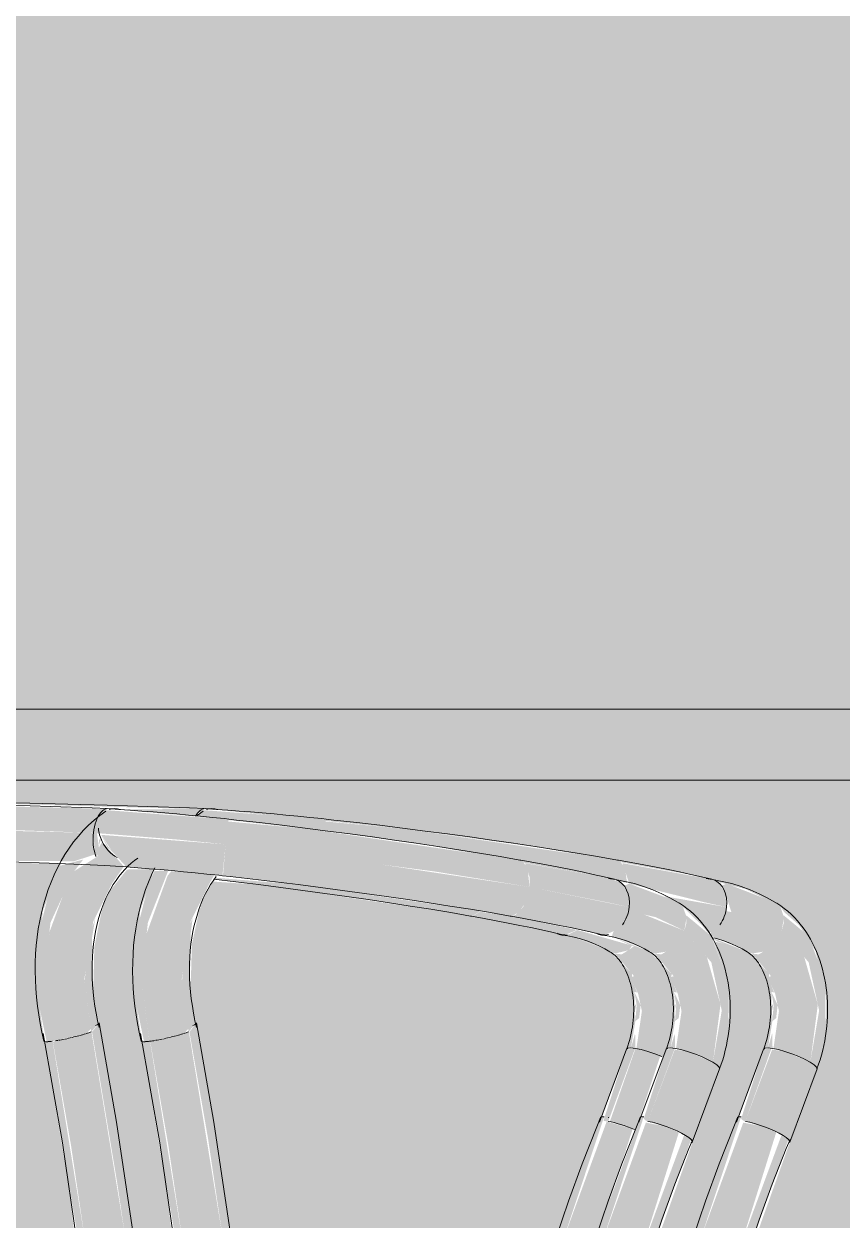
# Model space of a CAD drawing. Header units: inches. Extents: x 20478 to 36715, y -248 to 750.
# Drawn here: x 28117.66 to 28132.05, y 21.02 to 42.04 of the extents above; entities that cross this region are included whole.
import ezdxf

# ---------------------------------------------------------------- set-up
doc = ezdxf.new("R2010")
doc.units = ezdxf.units.IN
doc.header["$MEASUREMENT"] = 0
doc.layers.add('A-DOOR', color=31, linetype='Continuous', lineweight=13)
doc.layers.add('I-FURN', color=30, linetype='Continuous', lineweight=9)

# ---------------------------------------------------------------- blocks, each defined once
blk = doc.blocks.new('HermanMiller_Collection_Air-Chair_SideChair_Arms - Arms-457867-Elevation - South')
at = {"layer": 'I-FURN'}
for points in [[(26182.222, 26.362), (26182.367, 26.452), (26179.193, 26.912), (26177.723, 27.036), (26177.711, 27.006), (26180.873, 26.581), (26182.087, 26.384)], [(26183.851, 26.031), (26184.063, 26.119), (26182.919, 26.362), (26182.356, 26.438), (26182.227, 26.361), (26183.846, 26.032)], [(26184.644, 25.736), (26184.047, 25.976), (26184.275, 25.864), (26184.639, 25.737)], [(26184.612, 22.754), (26185.084, 24.038), (26184.931, 24.016), (26184.538, 22.799), (26184.532, 22.763)], [(26185.092, 22.601), (26185.526, 23.904), (26185.091, 24.038), (26184.639, 22.749), (26185.072, 22.61)], [(26183.691, 20.693), (26183.774, 20.734), (26183.857, 20.782), (26184.538, 22.835), (26184.467, 22.794), (26183.693, 20.699)], [(26184.381, 20.651), (26184.639, 21.374), (26185.04, 22.62), (26184.585, 22.754), (26183.843, 20.737), (26184.326, 20.679), (26184.375, 20.653)], [(26185.091, 22.597), (26185.072, 22.61), (26185.073, 22.605)]]:
    blk.add_hatch(color=256, dxfattribs=at).paths.add_polyline_path(points, flags=0)
h = blk.add_hatch(color=256, dxfattribs=at)
h.paths.add_polyline_path([(26184.729, 25.705), (26184.972, 25.764), (26185.028, 25.844), (26184.072, 26.117), (26183.888, 26.031), (26183.979, 26.005), (26184.531, 25.798), (26184.676, 25.73)], flags=0)
h.paths.add_polyline_path([(26185.092, 25.859), (26185.045, 25.884), (26185.042, 25.884)], flags=0)
h = blk.add_hatch(color=256, dxfattribs=at)
h.paths.add_polyline_path([(26185.807, 24.797), (26185.754, 24.809), (26185.802, 24.809)], flags=0)
h.paths.add_polyline_path([(26185.578, 23.882), (26185.662, 24.042), (26185.708, 24.046), (26185.785, 24.518), (26185.768, 25.03), (26185.818, 25.017), (26185.757, 25.163), (26185.714, 25.298), (26185.732, 25.346), (26185.297, 25.766), (26185.063, 25.832), (26184.922, 25.736), (26184.849, 25.69), (26184.729, 25.705), (26185.072, 25.298), (26185.203, 24.694), (26185.107, 24.036), (26185.552, 23.894)], flags=0)
h.paths.add_polyline_path([(26185.727, 25.55), (26185.654, 25.616), (26185.727, 25.55)], flags=0)
h = blk.add_hatch(color=256, dxfattribs=at)
h.paths.add_polyline_path([(26185.091, 24.038), (26185.084, 24.303), (26185.011, 24.046), (26185.084, 24.038)], flags=0)
h.paths.add_polyline_path([(26185.088, 24.518), (26185.155, 24.569), (26185.181, 24.797), (26185.071, 25.03), (26185.111, 24.797)], flags=0)
h.paths.add_polyline_path([(26185.066, 24.63), (26185.105, 24.809), (26185.057, 24.809), (26185.061, 24.728)], flags=0)
h.paths.add_polyline_path([(26185.137, 24.999), (26185.071, 25.304), (26184.998, 25.296), (26185.072, 25.138)], flags=0)
for p, q in [((26183.806, 26.027), (26183.902, 26.014)), ((26184.935, 24.025), (26184.455, 22.742)), ((26184.935, 24.025), (26184.934, 24.024)), ((26185.552, 23.894), (26185.431, 23.942))]:
    blk.add_line(p, q, dxfattribs=at)
at = {"layer": 'I-FURN', "flags": 128}
for points in [[(26182.19, 26.363), (26181.845, 26.423), (26181.492, 26.482), (26181.132, 26.54), (26180.765, 26.597), (26180.392, 26.653), (26180.014, 26.708), (26179.632, 26.762), (26179.245, 26.815), (26178.854, 26.867), (26178.461, 26.917), (26178.065, 26.965), (26177.671, 27.012)], [(26183.79, 26.039), (26183.618, 26.079), (26183.438, 26.119), (26183.25, 26.16), (26183.055, 26.2), (26182.852, 26.24), (26182.643, 26.281), (26182.428, 26.321), (26182.207, 26.36), (26182.19, 26.363)], [(26183.902, 26.014), (26184.014, 25.992), (26184.124, 25.964), (26184.234, 25.93), (26184.342, 25.889), (26184.448, 25.841), (26184.554, 25.788), (26184.642, 25.737)], [(26184.642, 25.737), (26184.664, 25.722), (26184.687, 25.706), (26184.709, 25.689), (26184.731, 25.669), (26184.754, 25.647), (26184.776, 25.623), (26184.798, 25.597), (26184.82, 25.569), (26184.842, 25.539), (26184.863, 25.507), (26184.883, 25.472), (26184.903, 25.436), (26184.922, 25.398), (26184.94, 25.358), (26184.957, 25.316), (26184.973, 25.272), (26184.988, 25.226), (26185.001, 25.179), (26185.014, 25.131), (26185.025, 25.081), (26185.034, 25.03), (26185.042, 24.977), (26185.049, 24.924), (26185.054, 24.87), (26185.057, 24.815), (26185.059, 24.759), (26185.059, 24.703), (26185.058, 24.646), (26185.055, 24.59), (26185.05, 24.532), (26185.044, 24.475), (26185.036, 24.418), (26185.027, 24.361), (26185.015, 24.305), (26185.003, 24.249), (26184.989, 24.194), (26184.973, 24.139), (26184.956, 24.085), (26184.937, 24.032), (26184.935, 24.025)], [(26185.091, 24.038), (26185.011, 24.046), (26184.957, 24.042), (26184.935, 24.025)], [(26185.431, 23.942), (26185.309, 23.984), (26185.193, 24.016), (26185.091, 24.038)], [(26183.692, 20.698), (26183.912, 21.355), (26184.151, 22.009), (26184.409, 22.66), (26184.478, 22.826)]]:
    blk.add_lwpolyline(points, dxfattribs=at)
at = {"layer": 'I-FURN'}
for centre, major_axis, ratio, start_param, end_param in [((26183.863, 26.524), (0.057, 0.497), 0.711436, 2.845098, 3.106897), ((26183.906, 26.525), (0.116, 0.486), 0.74611, 3.141593, 3.306746), ((26183.863, 26.524), (0.057, 0.497), 0.711436, 3.106897, 3.368696), ((26184.939, 22.632), (-0.461, 0.194), 0.144221, 5.822246, 6.345845), ((26184.939, 22.632), (-0.461, 0.194), 0.144221, 5.545901, 5.560447), ((26184.924, 22.567), (-0.468, 0.175), 0.191458, 4.462624, 5.509821)]:
    blk.add_ellipse(centre, major_axis=major_axis, ratio=ratio, start_param=start_param, end_param=end_param, dxfattribs=at)
blk = doc.blocks.new('HermanMiller_Collection_Air-Chair_SideChair_Arms - Arms-V23-Elevation - South')
at = {"layer": 'I-FURN'}
for points in [[(26177.356, 28.114), (26177.451, 28.228), (26177.503, 28.249), (26175.978, 28.234), (26177.281, 28.121)], [(26179.625, 27.861), (26179.649, 28.061), (26177.451, 28.228), (26177.402, 28.11), (26179.594, 27.865)], [(26184.943, 26.941), (26184.904, 27.219), (26184.804, 27.338), (26181.052, 27.895), (26179.644, 28.025), (26179.625, 27.861), (26181.545, 27.591), (26184.617, 27.031), (26184.94, 26.942)], [(26176.469, 24.155), (26176.546, 24.162), (26176.407, 25.242), (26176.518, 26.248), (26176.879, 27.169), (26176.635, 27.153), (26176.536, 26.943), (26176.278, 25.936), (26176.269, 25.026), (26176.451, 24.156)], [(26176.546, 24.162), (26177.154, 24.3), (26177.227, 24.38), (26177.114, 25.257), (26177.27, 26.268), (26177.603, 26.939), (26177.689, 27.089), (26176.935, 27.153), (26176.866, 27.076), (26176.497, 26.06), (26176.407, 25.242), (26176.545, 24.177)], [(26186.692, 26.52), (26186.669, 26.768), (26186.551, 26.95), (26186.465, 27.001), (26184.86, 27.293), (26184.94, 27.055), (26184.981, 26.933), (26186.344, 26.596), (26186.631, 26.533)], [(26187.661, 26.106), (26187.7, 26.344), (26187.635, 26.533), (26187.567, 26.593), (26186.693, 26.933), (26186.599, 26.895), (26186.669, 26.768), (26186.777, 26.431), (26187.157, 26.344)], [(26186.373, 26.061), (26186.543, 26.172), (26186.677, 26.448), (26186.692, 26.52), (26185.593, 26.713), (26185.93, 26.52), (26186.058, 26.392), (26186.254, 26.204), (26186.367, 26.066)], [(26177.234, 24.327), (26177.303, 24.41), (26177.349, 24.46), (26177.358, 24.515), (26177.259, 25.289), (26177.27, 26.048), (26177.306, 26.33), (26177.207, 26.097), (26177.118, 25.22), (26177.231, 24.351)], [(26187.138, 25.705), (26187.337, 25.737), (26187.528, 25.884), (26187.661, 26.106), (26187.157, 26.344), (26186.678, 26.454), (26186.571, 26.212), (26186.412, 26.086), (26186.408, 26.027), (26186.543, 25.96), (26186.94, 25.798), (26187.069, 25.737)], [(26188.273, 23.708), (26188.426, 24.236), (26188.43, 25.019), (26188.352, 25.428), (26188.134, 26.013), (26187.694, 26.377), (26187.694, 26.227), (26187.661, 26.106), (26188.135, 25.55), (26188.319, 24.704), (26188.164, 23.793), (26188.245, 23.735)], [(26188.164, 23.793), (26188.296, 24.809), (26188.058, 25.641), (26187.661, 26.106), (26187.528, 25.884), (26187.337, 25.737), (26187.258, 25.69), (26187.138, 25.705), (26187.481, 25.298), (26187.612, 24.694), (26187.516, 24.036), (26187.96, 23.894), (26188.071, 23.844)], [(26187.053, 25.736), (26186.437, 25.981), (26186.523, 25.919), (26187.048, 25.737)], [(26177.831, 20.731), (26177.973, 20.78), (26177.372, 24.485), (26177.249, 24.327), (26177.574, 22.465)], [(26177.13, 20.637), (26177.831, 20.731), (26177.239, 24.329), (26176.765, 24.2), (26176.561, 24.155), (26176.878, 22.333)], [(26177.051, 20.635), (26177.127, 20.656), (26176.556, 24.164), (26176.419, 24.162), (26177.013, 20.637), (26177.023, 20.637)], [(26187.021, 22.754), (26187.481, 24.04), (26187.34, 24.016), (26186.947, 22.799), (26187.001, 22.757)], [(26187.684, 22.509), (26188.164, 23.793), (26187.717, 23.984), (26187.492, 24.016), (26187.021, 22.754), (26187.481, 22.61), (26187.591, 22.559)], [(26187.801, 22.393), (26188.273, 23.708), (26188.164, 23.793), (26187.684, 22.509), (26187.793, 22.422)], [(26186.1, 20.693), (26186.183, 20.734), (26186.266, 20.782), (26186.947, 22.835), (26186.876, 22.794), (26186.102, 20.699)], [(26187.075, 20.456), (26187.778, 22.437), (26187.655, 22.507), (26186.95, 20.6), (26187.076, 20.458)], [(26187.733, 22.47), (26187.507, 22.597), (26187.729, 22.472)]]:
    blk.add_hatch(color=256, dxfattribs=at).paths.add_polyline_path(points, flags=0)
h = blk.add_hatch(color=256, dxfattribs=at)
h.paths.add_polyline_path([(26176.914, 18.001), (26177.482, 18.003), (26177.172, 18.974), (26177.148, 19.017), (26176.837, 21.642), (26176.397, 24.26), (26176.273, 25.121), (26176.383, 26.453), (26176.632, 27.19), (26176.152, 27.181), (26175.798, 26.739), (26175.697, 26.411), (26175.577, 25.819), (26175.56, 25.064), (26176.616, 18.591), (26176.813, 18.172), (26176.891, 18.039)], flags=0)
h.paths.add_polyline_path([(26175.58, 24.485), (26175.578, 24.512), (26175.58, 24.485)], flags=0)
h = blk.add_hatch(color=256, dxfattribs=at)
h.paths.add_polyline_path([(26187.5, 24.038), (26187.493, 24.303), (26187.42, 24.046), (26187.493, 24.038)], flags=0)
h.paths.add_polyline_path([(26187.497, 24.518), (26187.563, 24.569), (26187.59, 24.797), (26187.48, 25.03), (26187.519, 24.797)], flags=0)
h.paths.add_polyline_path([(26187.475, 24.63), (26187.514, 24.809), (26187.466, 24.809), (26187.47, 24.728)], flags=0)
h.paths.add_polyline_path([(26187.546, 24.999), (26187.48, 25.304), (26187.407, 25.296), (26187.481, 25.138)], flags=0)
h = blk.add_hatch(color=256, dxfattribs=at)
h.paths.add_polyline_path([(26186.946, 20.59), (26187.566, 22.566), (26187.327, 22.667), (26186.985, 22.733), (26186.252, 20.737), (26186.735, 20.679), (26186.784, 20.653), (26186.946, 20.602)], flags=0)
h.paths.add_polyline_path([(26187.66, 22.52), (26187.66, 22.521), (26187.591, 22.555)], flags=0)
for p, q in [((26177.489, 28.206), (26177.384, 28.13)), ((26186.474, 27), (26186.33, 27.021)), ((26187.343, 24.025), (26186.864, 22.742)), ((26187.344, 24.025), (26187.343, 24.024)), ((26187.801, 22.392), (26188.282, 23.678))]:
    blk.add_line(p, q, dxfattribs=at)
at = {"layer": 'I-FURN', "flags": 128}
for points in [[(26172.069, 28.342), (26172.566, 28.35), (26173.167, 28.353), (26173.793, 28.352), (26174.442, 28.345), (26175.113, 28.332), (26175.805, 28.314), (26176.518, 28.291), (26177.249, 28.263), (26177.525, 28.251)], [(26177.527, 28.251), (26177.722, 28.238), (26177.921, 28.224), (26178.121, 28.209), (26178.325, 28.193), (26178.53, 28.176), (26178.737, 28.158), (26178.945, 28.139), (26179.155, 28.118), (26179.365, 28.097), (26179.575, 28.075), (26179.651, 28.066)], [(26184.772, 27.348), (26184.421, 27.409), (26184.063, 27.468), (26183.697, 27.527), (26183.326, 27.585), (26182.948, 27.642), (26182.565, 27.698), (26182.178, 27.753), (26181.786, 27.806), (26181.391, 27.858), (26180.994, 27.909), (26180.594, 27.958), (26180.192, 28.005), (26179.79, 28.051), (26179.651, 28.066)], [(26186.431, 27.012), (26186.25, 27.054), (26186.061, 27.096), (26185.865, 27.138), (26185.663, 27.18), (26185.453, 27.222), (26185.238, 27.263), (26185.016, 27.304), (26184.789, 27.345), (26184.772, 27.348)], [(26176.641, 27.211), (26176.582, 27.088), (26176.528, 26.961), (26176.478, 26.83), (26176.434, 26.697), (26176.394, 26.561), (26176.359, 26.422), (26176.329, 26.281), (26176.304, 26.138), (26176.284, 25.993), (26176.268, 25.845), (26176.257, 25.697), (26176.251, 25.547), (26176.249, 25.395), (26176.253, 25.243), (26176.261, 25.09), (26176.273, 24.936), (26176.29, 24.782), (26176.312, 24.628), (26176.338, 24.474), (26176.368, 24.32), (26176.403, 24.167)], [(26177.719, 27.059), (26177.67, 26.991), (26177.622, 26.918), (26177.577, 26.842), (26177.534, 26.761), (26177.493, 26.676), (26177.455, 26.587), (26177.42, 26.495), (26177.388, 26.399), (26177.359, 26.299), (26177.333, 26.196), (26177.311, 26.091), (26177.292, 25.982), (26177.276, 25.87), (26177.264, 25.756), (26177.255, 25.64), (26177.251, 25.521), (26177.249, 25.401), (26177.252, 25.279), (26177.258, 25.156), (26177.268, 25.032), (26177.282, 24.907), (26177.3, 24.781), (26177.321, 24.655), (26177.346, 24.529), (26177.375, 24.402)], [(26187.569, 26.592), (26187.419, 26.678), (26187.264, 26.755), (26187.107, 26.823), (26186.946, 26.883), (26186.783, 26.933), (26186.617, 26.973), (26186.474, 27)], [(26188.281, 23.678), (26188.31, 23.758), (26188.336, 23.839), (26188.36, 23.921), (26188.381, 24.004), (26188.4, 24.087), (26188.417, 24.171), (26188.432, 24.256), (26188.444, 24.341), (26188.453, 24.426), (26188.461, 24.511), (26188.466, 24.596), (26188.468, 24.682), (26188.468, 24.767), (26188.466, 24.852), (26188.461, 24.936), (26188.453, 25.02), (26188.443, 25.104), (26188.431, 25.187), (26188.416, 25.269), (26188.398, 25.35), (26188.378, 25.431), (26188.356, 25.51), (26188.331, 25.588), (26188.303, 25.665), (26188.273, 25.741), (26188.24, 25.815), (26188.204, 25.887), (26188.166, 25.958), (26188.126, 26.027), (26188.083, 26.094), (26188.037, 26.159), (26187.988, 26.222), (26187.937, 26.282), (26187.884, 26.34), (26187.827, 26.395), (26187.769, 26.448), (26187.707, 26.497), (26187.644, 26.544), (26187.578, 26.587), (26187.569, 26.592)], [(26186.467, 25.981), (26186.533, 25.964), (26186.642, 25.93), (26186.75, 25.889), (26186.857, 25.841), (26186.963, 25.788), (26187.051, 25.737)], [(26187.051, 25.737), (26187.073, 25.722), (26187.095, 25.706), (26187.118, 25.689), (26187.14, 25.669), (26187.163, 25.647), (26187.185, 25.623), (26187.207, 25.597), (26187.229, 25.569), (26187.251, 25.539), (26187.272, 25.507), (26187.292, 25.472), (26187.312, 25.436), (26187.331, 25.398), (26187.349, 25.358), (26187.366, 25.316), (26187.382, 25.272), (26187.397, 25.226), (26187.41, 25.179), (26187.423, 25.131), (26187.434, 25.081), (26187.443, 25.03), (26187.451, 24.977), (26187.458, 24.924), (26187.463, 24.87), (26187.466, 24.815), (26187.468, 24.759), (26187.468, 24.703), (26187.467, 24.646), (26187.464, 24.59), (26187.459, 24.532), (26187.453, 24.475), (26187.445, 24.418), (26187.435, 24.361), (26187.424, 24.305), (26187.412, 24.249), (26187.397, 24.194), (26187.382, 24.139), (26187.365, 24.085), (26187.346, 24.032), (26187.344, 24.025)], [(26177.973, 20.78), (26177.68, 22.744), (26177.372, 24.486)], [(26176.39, 24.299), (26176.727, 22.377), (26176.982, 20.647)], [(26187.5, 24.038), (26187.42, 24.046), (26187.366, 24.042), (26187.344, 24.025)], [(26187.84, 23.942), (26187.717, 23.984), (26187.602, 24.016), (26187.5, 24.038)], [(26188.164, 23.793), (26188.071, 23.844), (26187.96, 23.894), (26187.84, 23.942)], [(26188.282, 23.679), (26188.273, 23.708), (26188.233, 23.747), (26188.164, 23.793)], [(26186.101, 20.698), (26186.32, 21.355), (26186.56, 22.009), (26186.818, 22.66), (26186.886, 22.826)], [(26187.053, 20.394), (26187.264, 21.025), (26187.494, 21.653), (26187.742, 22.279), (26187.808, 22.438)]]:
    blk.add_lwpolyline(points, dxfattribs=at)
at = {"layer": 'I-FURN'}
for centre, major_axis, ratio, start_param, end_param in [((26177.771, 27.793), (-0.282, 0.413), 0.716528, 5.57384, 6.097439), ((26186.315, 26.525), (0.116, 0.486), 0.74611, 4.877543, 6.18654), ((26186.315, 26.525), (0.116, 0.486), 0.74611, 4.195654, 4.877543), ((26176.881, 24.392), (0.491, 0.093), 0.137076, 5.750632, 6.274231), ((26176.881, 24.392), (0.491, 0.093), 0.137076, 3.132638, 3.141593), ((26176.889, 24.285), (0.486, 0.118), 0.11091, 3.927624, 4.164626), ((26176.889, 24.285), (0.486, 0.118), 0.11091, 4.19201, 4.426425), ((26176.889, 24.285), (0.486, 0.118), 0.11091, 4.449878, 4.688225), ((26176.889, 24.285), (0.486, 0.118), 0.11091, 4.712693, 4.950024), ((26176.889, 24.285), (0.486, 0.118), 0.11091, 4.976849, 5.211823), ((26176.889, 24.285), (0.486, 0.118), 0.11091, 5.243425, 5.473623), ((26176.889, 24.285), (0.486, 0.118), 0.11091, 3.117428, 3.641027), ((26176.889, 24.285), (0.486, 0.118), 0.11091, 3.675263, 3.902826), ((26187.347, 22.632), (-0.461, 0.194), 0.144221, 5.822246, 6.345845), ((26187.333, 22.567), (-0.468, 0.175), 0.191458, 3.939025, 5.509821), ((26187.333, 22.567), (-0.468, 0.175), 0.191458, 3.153627, 3.939025), ((26187.333, 22.567), (-0.468, 0.175), 0.191458, 2.891828, 3.141593)]:
    blk.add_ellipse(centre, major_axis=major_axis, ratio=ratio, start_param=start_param, end_param=end_param, dxfattribs=at)
blk.add_open_spline([(26177.503, 28.249), (26177.494, 28.248), (26177.459, 28.238), (26177.41, 28.197), (26177.369, 28.145), (26177.355, 28.12)], degree=3, knots=[-0.8571429, -0.8571429, -0.8571429, -0.8571429, -0.7857143, -0.5714286, -0.4285714, -0.4285714, -0.4285714, -0.4285714], dxfattribs=at)
blk = doc.blocks.new('opening - opening-1034286-Elevation - South')
at = {"layer": 'A-DOOR'}
h = blk.add_hatch(color=256, dxfattribs=at)
h.paths.add_polyline_path([(25985.89, 2), (26016.078, 2), (26016.078, 96), (25985.89, 96), (25985.89, 20.121)], flags=0)
h.paths.add_polyline_path([(26180.895, 2), (26184.717, 15.714), (26184.549, 15.718), (26184.031, 15.675), (26180.732, 3.841), (26180.772, 2), (26180.888, 2)], flags=0)
h.paths.add_polyline_path([(26091.239, 2), (26093.176, 2), (26093.176, 8.948), (26092.37, 6.058)], flags=0)
h.paths.add_polyline_path([(26181.931, 2), (26189.824, 2), (26189.061, 15.848), (26189.026, 15.928), (26185.77, 15.775), (26182.457, 3.888)], flags=0)
h.paths.add_polyline_path([(26177.334, 2), (26177.291, 15.636), (26177.345, 15.675), (26177.402, 15.701), (26177.332, 15.896), (26172.428, 15.615), (26167.96, 2), (26177.291, 2)], flags=0)
h.paths.add_polyline_path([(26100.744, 16.071), (26100.766, 16.127), (26100.74, 16.1)], flags=0)
h.paths.add_polyline_path([(26097.419, 2), (26101.541, 2), (26100.778, 15.848), (26100.667, 16.092), (26099.814, 15.997), (26097.419, 15.885), (26097.419, 6.058)], flags=0)
h.paths.add_polyline_path([(26232.634, 2), (26228.15, 15.663), (26227.814, 15.666), (26227.491, 15.658), (26231.972, 2), (26232.628, 2)], flags=0)
h.paths.add_polyline_path([(26104.153, 2), (26107.484, 2), (26107.484, 15.885), (26104.236, 16.092), (26104.172, 16.084), (26104.131, 15.978), (26104.129, 15.848), (26104.153, 15.619), (26103.362, 2), (26104.143, 2)], flags=0)
h.paths.add_polyline_path([(26225.655, 2), (26230.225, 2), (26225.676, 15.675), (26225.516, 15.658), (26223.495, 15.759), (26220.801, 15.848), (26220.845, 15.776), (26220.895, 15.636), (26220.919, 15.629), (26220.895, 2), (26220.919, 2)], flags=0)
h.paths.add_polyline_path([(26235.203, 2), (26261.39, 2), (26261.39, 96), (26235.203, 96), (26235.203, 10.745)], flags=0)
h.paths.add_polyline_path([(26191.435, 16.071), (26191.458, 16.126), (26191.432, 16.1)], flags=0)
h.paths.add_polyline_path([(26191.637, 2), (26192.233, 2), (26191.469, 15.848), (26191.358, 16.092), (26190.646, 15.969), (26190.74, 15.433), (26191.567, 2), (26191.612, 2)], flags=0)
h.paths.add_polyline_path([(26167.251, 26.785), (26167.199, 26.876), (26167.216, 26.821)], flags=0)
h.paths.add_polyline_path([(26195.767, 2), (26195.767, 28.5), (26190.681, 28.5), (26190.681, 28.75), (26172.432, 28.75), (26172.432, 30), (26197.015, 30), (26197.015, 96), (26162.828, 96), (26162.828, 2), (26164.502, 2), (26169.001, 15.836), (26168.825, 16.124), (26168.816, 16.512), (26169.11, 16.941), (26169.295, 17.162), (26169.352, 17.162), (26169.417, 17.318), (26169.414, 17.377), (26169.387, 17.52), (26169.456, 17.746), (26169.533, 18.263), (26169.548, 18.507), (26169.434, 20.672), (26169.022, 24.299), (26168.743, 25.344), (26168.472, 25.94), (26168.157, 26.418), (26168.044, 26.493), (26167.126, 26.863), (26166.942, 27.034), (26166.666, 27.37), (26166.629, 27.627), (26166.76, 27.741), (26166.698, 27.79), (26167.12, 28.121), (26167.607, 28.253), (26170.571, 28.342), (26173.817, 28.341), (26177.69, 28.234), (26181.052, 27.895), (26183.449, 27.56), (26186.073, 27.086), (26187.042, 26.833), (26187.635, 26.533), (26187.705, 26.432), (26187.966, 26.204), (26188.255, 25.749), (26188.439, 24.96), (26188.439, 24.589), (26188.362, 24.016), (26187.928, 22.733), (26186.946, 19.993), (26186.265, 17.551), (26190.846, 17.495), (26190.896, 17.489), (26191.576, 17.364), (26191.84, 17.062), (26191.911, 16.899), (26192.117, 16.615), (26192.355, 16.145), (26192.357, 15.974), (26192.452, 15.433), (26193.267, 2), (26193.348, 2)], flags=0)
h.paths.add_polyline_path([(26136.016, 2), (26141.943, 2), (26137.459, 15.663), (26137.099, 15.668), (26135.893, 15.723), (26130.304, 15.973), (26130.113, 15.867), (26130.153, 15.776), (26130.203, 15.636), (26130.228, 15.643), (26130.18, 6.058), (26130.203, 2), (26135.945, 2)], flags=0)
h.paths.add_polyline_path([(26202.419, 2), (26204.953, 2), (26205.772, 15.676), (26205.971, 16.429), (26206.282, 16.906), (26206.338, 17.034), (26206.433, 17.184), (26206.491, 17.236), (26206.734, 17.47), (26207.34, 17.496), (26207.371, 17.552), (26207.609, 17.552), (26211.92, 17.552), (26210.911, 20.996), (26209.759, 24.236), (26209.756, 25.019), (26209.834, 25.428), (26210.078, 26.039), (26210.738, 26.648), (26211.492, 26.933), (26215.049, 27.611), (26218.549, 28.062), (26221.525, 28.276), (26225.13, 28.343), (26230.76, 28.224), (26231.081, 28.117), (26231.301, 28.001), (26231.558, 27.56), (26231.52, 27.37), (26231.279, 27.076), (26230.986, 26.817), (26230.736, 26.708), (26229.975, 26.355), (26229.795, 26.09), (26229.426, 25.296), (26229.252, 24.712), (26229.095, 23.793), (26228.751, 20.672), (26228.672, 18.094), (26228.799, 17.52), (26228.799, 17.456), (26228.799, 17.287), (26228.842, 17.332), (26228.996, 16.992), (26229.185, 16.853), (26229.37, 16.512), (26229.327, 16.07), (26229.159, 15.793), (26233.203, 3.467), (26233.203, 96), (26199.015, 96), (26199.015, 30), (26225.753, 30), (26225.753, 28.75), (26207.505, 28.75), (26207.505, 28.5), (26202.419, 28.5), (26202.419, 6.058)], flags=0)
h.paths.add_polyline_path([(26207.246, 2), (26207.362, 2), (26208.222, 15.893), (26208.181, 15.974), (26207.412, 15.953), (26207.408, 15.775), (26207.441, 15.619), (26206.692, 2), (26207.217, 2)], flags=0)
h.paths.add_polyline_path([(26113.34, 2), (26113.664, 2), (26111.727, 8.948), (26111.727, 2)], flags=0)
h.paths.add_polyline_path([(26114.707, 2), (26114.853, 2), (26114.892, 15.675), (26114.436, 15.587), (26111.727, 15.655), (26111.727, 12.667), (26114.7, 2)], flags=0)
h.paths.add_polyline_path([(26117.67, 2), (26122.64, 2), (26122.64, 15.68), (26121.166, 15.745), (26118.402, 15.848), (26118.419, 15.7), (26118.461, 15.619), (26117.739, 3.184)], flags=0)
h.paths.add_polyline_path([(26116.67, 2), (26117.465, 15.938), (26116.002, 15.975), (26115.805, 15.867), (26115.845, 15.776), (26115.895, 15.636), (26115.919, 15.629), (26115.895, 2), (26116.635, 2)], flags=0)
h.paths.add_polyline_path([(26143.648, 2), (26160.828, 2), (26160.828, 96), (26127.14, 96), (26127.14, 30), (26135.061, 30), (26135.061, 28.75), (26127.14, 28.75), (26127.14, 27.663), (26130.619, 28.094), (26132.937, 28.266), (26136.64, 28.346), (26140.045, 28.236), (26140.39, 28.117), (26140.609, 28.001), (26140.866, 27.56), (26140.828, 27.37), (26140.587, 27.076), (26140.295, 26.817), (26140.045, 26.708), (26139.289, 26.362), (26139.104, 26.09), (26138.734, 25.296), (26138.56, 24.712), (26138.403, 23.793), (26138.06, 20.672), (26137.981, 18.094), (26138.107, 17.52), (26138.107, 17.456), (26138.107, 17.287), (26138.15, 17.332), (26138.304, 16.992), (26138.493, 16.853), (26138.678, 16.512), (26138.636, 16.07), (26138.467, 15.793), (26142.992, 2), (26143.626, 2)], flags=0)
h.paths.add_polyline_path([(26208.362, 2), (26216.255, 2), (26212.415, 15.775), (26209.107, 15.893), (26209.11, 15.7), (26209.153, 15.619), (26208.376, 2.243)], flags=0)
h.paths.add_polyline_path([(26166.91, 2), (26171.345, 15.688), (26170.716, 15.615), (26166.277, 2), (26166.82, 2)], flags=0)
h.paths.add_polyline_path([(26127.634, 2), (26127.14, 3.506), (26127.14, 2)], flags=0)
h.paths.add_polyline_path([(26219.844, 2), (26219.853, 2), (26219.891, 15.675), (26219.207, 15.585), (26219.183, 3.855), (26219.707, 2), (26219.823, 2)], flags=0)
h.paths.add_polyline_path([(26129.008, 2), (26129.162, 2), (26129.2, 15.675), (26128.744, 15.587), (26127.14, 15.624), (26127.14, 8.702), (26129.006, 2.007)], flags=0)
h.paths.add_polyline_path([(26090.453, 2.896), (26093.176, 12.667), (26093.176, 15.686), (26090.453, 15.585), (26090.453, 6.058)], flags=0)
h.paths.add_polyline_path([(26102.451, 3.546), (26103.181, 15.676), (26103.379, 16.429), (26103.691, 16.906), (26103.746, 17.034), (26103.842, 17.184), (26103.9, 17.236), (26104.143, 17.47), (26104.749, 17.496), (26104.78, 17.552), (26105.018, 17.552), (26107.484, 17.55), (26107.431, 23.363), (26107.185, 24.179), (26107.168, 24.236), (26107.164, 25.019), (26107.242, 25.428), (26107.484, 26.129), (26107.475, 28.5), (26104.78, 28.5), (26104.78, 28.75), (26104.688, 28.75), (26104.688, 28.5), (26100.215, 28.5), (26100.215, 28.75), (26100.123, 28.75), (26100.123, 28.5), (26097.419, 28.5), (26097.442, 26.013), (26097.66, 25.428), (26097.738, 25.019), (26097.747, 24.589), (26097.679, 24.043), (26097.419, 23.219), (26097.419, 17.55), (26100.156, 17.495), (26100.884, 17.364), (26101.148, 17.062), (26101.219, 16.899), (26101.425, 16.615), (26101.663, 16.145), (26101.665, 15.974), (26101.761, 15.433), (26102.412, 4.221)], flags=0)
h.paths.add_polyline_path([(26179.02, 3.915), (26179.721, 6.431), (26179.666, 15.596), (26178.962, 15.585), (26179.009, 6.058)], flags=0)
h.paths.add_polyline_path([(26217.454, 3.915), (26217.435, 6.409), (26214.85, 15.675), (26214.177, 15.675), (26217.444, 3.951)], flags=0)
h.paths.add_polyline_path([(26217.484, 9.951), (26217.479, 15.597), (26215.908, 15.606), (26217.444, 10.093)], flags=0)
h.paths.add_polyline_path([(26180.702, 9.951), (26182.272, 15.63), (26180.674, 15.597), (26180.698, 10.592)], flags=0)
h.paths.add_polyline_path([(26219.479, 15.597), (26219.469, 15.677), (26219.479, 15.597)], flags=0)
h.paths.add_polyline_path([(26128.788, 15.597), (26128.778, 15.677), (26128.787, 15.597)], flags=0)
h.paths.add_polyline_path([(26114.479, 15.597), (26114.469, 15.677), (26114.479, 15.597)], flags=0)
h.paths.add_polyline_path([(26104.041, 15.978), (26104.163, 16.104), (26104.101, 16.071), (26104.044, 15.982)], flags=0)
h.paths.add_polyline_path([(26192.125, 16.011), (26192.164, 16.029), (26192.119, 16.028)], flags=0)
h.paths.add_polyline_path([(26101.433, 16.011), (26101.472, 16.029), (26101.427, 16.028)], flags=0)
h.paths.add_polyline_path([(26130.483, 17.46), (26130.699, 17.495), (26130.757, 17.496), (26130.986, 17.647), (26131.145, 17.78), (26131.588, 18.633), (26131.774, 19.251), (26132.092, 21.858), (26132.619, 25.72), (26132.539, 26.257), (26132.546, 26.437), (26132.217, 27.027), (26131.998, 27.223), (26130.168, 27.052), (26127.14, 26.66), (26127.14, 17.551), (26130.163, 17.5), (26130.45, 17.464)], flags=0)
h.paths.add_polyline_path([(26116.175, 17.46), (26116.39, 17.495), (26116.448, 17.496), (26116.678, 17.647), (26116.837, 17.78), (26117.279, 18.633), (26117.465, 19.251), (26117.773, 21.787), (26118.311, 25.72), (26118.231, 26.257), (26118.238, 26.437), (26117.908, 27.027), (26117.66, 27.221), (26115.859, 27.052), (26112.16, 26.556), (26111.727, 26.438), (26111.727, 17.55), (26115.854, 17.5), (26116.142, 17.464)], flags=0)
h.paths.add_polyline_path([(26187.519, 24.797), (26187.466, 24.809), (26187.514, 24.809)], flags=0)
h.paths.add_polyline_path([(26184.724, 17.55), (26185.24, 17.59), (26186.366, 21.414), (26187.366, 24.042), (26187.42, 24.046), (26187.497, 24.518), (26187.48, 25.03), (26187.528, 25.02), (26187.469, 25.163), (26187.437, 25.299), (26187.437, 25.355), (26187.053, 25.745), (26186.64, 25.879), (26186.465, 25.919), (26186.64, 25.428), (26186.718, 25.019), (26186.727, 24.589), (26186.651, 24.016), (26186.248, 22.819), (26185.234, 19.993), (26184.611, 17.55), (26184.66, 17.55)], flags=0)
h.paths.add_polyline_path([(26211.745, 25.705), (26211.588, 25.665), (26211.714, 25.688)], flags=0)
h.paths.add_polyline_path([(26213.654, 17.55), (26214.318, 17.59), (26213.319, 20.996), (26212.168, 24.236), (26212.191, 25.098), (26212.242, 25.428), (26212.339, 25.912), (26211.695, 25.647), (26211.446, 25.299), (26211.475, 25.296), (26211.398, 24.999), (26211.382, 24.566), (26211.331, 24.539), (26211.319, 24.409), (26211.395, 24.283), (26211.521, 24.038), (26211.554, 23.984), (26212.937, 20.121), (26213.654, 17.55)], flags=0)
h.paths.add_polyline_path([(26093.176, 17.55), (26093.176, 26.486), (26090.453, 26.878), (26090.487, 17.566), (26090.806, 17.552), (26093.073, 17.55)], flags=0)
h.paths.add_polyline_path([(26185.111, 24.797), (26185.057, 24.809), (26185.105, 24.809)], flags=0)
h.paths.add_polyline_path([(26182.82, 17.551), (26183.957, 21.414), (26184.957, 24.042), (26185.013, 24.054), (26185.088, 24.518), (26185.071, 25.03), (26185.119, 25.02), (26185.057, 25.171), (26185.028, 25.299), (26185.028, 25.355), (26184.617, 25.758), (26183.951, 26.013), (26183.115, 26.193), (26181.756, 26.438), (26178.504, 26.911), (26177.658, 26.97), (26177.509, 26.739), (26177.42, 26.451), (26177.292, 25.867), (26177.27, 25.078), (26178.328, 18.591), (26178.504, 18.205), (26178.853, 17.681), (26179.154, 17.569), (26182.518, 17.551)], flags=0)
h.paths.add_polyline_path([(26213.456, 25.705), (26213.359, 25.705), (26213.422, 25.686)], flags=0)
h.paths.add_polyline_path([(26215.366, 17.551), (26219.191, 17.606), (26219.428, 17.78), (26219.871, 18.633), (26220.056, 19.251), (26220.374, 21.858), (26220.902, 25.72), (26220.822, 26.257), (26220.829, 26.437), (26220.527, 26.97), (26220.422, 27), (26217.015, 26.533), (26214.48, 26.061), (26213.841, 25.884), (26213.36, 25.592), (26213.158, 25.299), (26213.187, 25.296), (26213.109, 24.999), (26213.094, 24.566), (26213.043, 24.539), (26213.031, 24.409), (26213.114, 24.26), (26213.233, 24.038), (26213.266, 23.984), (26214.649, 20.121), (26215.365, 17.552)], flags=0)
h.paths.add_polyline_path([(26169.066, 24.313), (26169.068, 24.324), (26169.064, 24.324)], flags=0)
h.paths.add_polyline_path([(26177.292, 24.485), (26177.293, 24.485), (26177.292, 24.485)], flags=0)
h.paths.add_polyline_path([(26213.12, 24.63), (26213.088, 24.825), (26213.128, 24.808), (26213.125, 24.732)], flags=0)
h.paths.add_polyline_path([(26211.408, 24.63), (26211.376, 24.825), (26211.417, 24.809), (26211.413, 24.732)], flags=0)
h.paths.add_polyline_path([(26167.199, 27.078), (26167.385, 27.181), (26167.319, 27.211), (26167.306, 27.153), (26167.213, 27.088)], flags=0)
h.paths.add_polyline_path([(26167.069, 27.076), (26167.196, 27.107), (26167.156, 27.153), (26167.072, 27.078)], flags=0)
h.paths.add_polyline_path([(26140.425, 27.076), (26140.301, 27.139), (26140.306, 27.078), (26140.397, 27.076)], flags=0)
h.paths.add_polyline_path([(26231.117, 27.076), (26230.993, 27.139), (26230.998, 27.078), (26231.089, 27.076)], flags=0)
h.paths.add_polyline_path([(26111.727, 27.491), (26114.542, 27.895), (26117.96, 28.249), (26118.127, 28.25), (26122.64, 28.347), (26122.64, 28.75), (26116.813, 28.75), (26116.813, 28.5), (26114.523, 28.5), (26114.523, 28.75), (26114.432, 28.75), (26114.432, 28.5), (26111.727, 28.5), (26111.727, 27.592)], flags=0)
h.paths.add_polyline_path([(26093.176, 27.491), (26093.176, 28.5), (26090.471, 28.5), (26090.453, 27.884), (26092.445, 27.611), (26092.959, 27.527)], flags=0)
h.paths.add_polyline_path([(26104.701, 30), (26122.64, 30), (26122.64, 96), (26090.453, 96), (26090.453, 30), (26095.297, 30)], flags=0)
h.paths.add_polyline_path([(26242.934, 99.164), (26261.39, 99.164), (26261.39, 134), (26235.203, 134), (26235.203, 119.043), (26235.436, 119.043), (26237.577, 118.566), (26239.472, 117.699), (26241.323, 116.282), (26241.624, 115.971), (26242.728, 114.61), (26243.629, 112.925), (26244.198, 111.049), (26244.39, 109.098), (26244.171, 107.017), (26243.419, 104.846), (26242.37, 103.097), (26240.921, 101.55), (26239.304, 100.399), (26237.48, 99.587), (26235.489, 99.164), (26242.48, 99.164)], flags=0)
h.paths.add_polyline_path([(26197.015, 119.098), (26197.015, 134), (26162.828, 134), (26162.828, 119.098), (26191.096, 119.098)], flags=0)
h.paths.add_polyline_path([(26211.294, 119.098), (26233.203, 119.098), (26233.203, 134), (26199.015, 134), (26199.015, 119.098), (26209.974, 119.098)], flags=0)
h.paths.add_polyline_path([(26128.015, 119.098), (26160.828, 119.098), (26160.828, 134), (26128.015, 134), (26128.015, 132.629)], flags=0)
blk = doc.blocks.new('Falcon 7700 Series Pedestal Base - 36_ Square Top x 30_ - Wheelchair Height-V29-Elevation - South')
at = {"layer": 'I-FURN'}
blk.add_hatch(color=256, dxfattribs=at).paths.add_polyline_path([(26182.457, 28.75), (26197.015, 28.75), (26197.015, 30), (26173.129, 30), (26173.129, 28.75), (26178.137, 28.75)], flags=0)
for p, q in [((26173.129, 30), (26197.015, 30)), ((26197.015, 28.75), (26173.129, 28.75))]:
    blk.add_line(p, q, dxfattribs=at)
blk = doc.blocks.new('HermanMiller_Collection_Air-Chair_SideChair_Arms - Arms-V31-Elevation - South')
at = {"layer": 'I-FURN'}
for points in [[(26167.835, 27.825), (26170.578, 27.921), (26173.288, 27.904), (26175.562, 27.825), (26175.645, 28.117), (26175.791, 28.249), (26171.626, 28.347), (26168.231, 28.249), (26168.044, 28.184), (26167.903, 28.032), (26167.859, 27.933)], [(26177.886, 27.624), (26177.938, 28.061), (26175.739, 28.228), (26175.608, 28.032), (26175.562, 27.825), (26175.646, 27.819), (26175.686, 27.816), (26177.057, 27.706)], [(26183.228, 26.875), (26183.192, 27.219), (26183.092, 27.338), (26179.34, 27.895), (26177.933, 28.025), (26177.886, 27.624), (26181.545, 27.149), (26182.457, 27.001)], [(26168.694, 27.281), (26170.578, 27.346), (26173.524, 27.334), (26175.223, 27.327), (26175.593, 27.448), (26175.557, 27.739), (26175.555, 27.825), (26171.222, 27.931), (26167.835, 27.825), (26167.855, 27.603), (26167.967, 27.405), (26168.656, 27.287)], [(26176.01, 27.383), (26175.822, 27.579), (26175.686, 27.816), (26175.802, 27.579), (26176.005, 27.385)], [(26174.835, 24.162), (26175.442, 24.3), (26175.515, 24.38), (26175.402, 25.257), (26175.558, 26.268), (26175.891, 26.939), (26176.096, 27.235), (26175.716, 27.671), (26175.663, 27.579), (26175.63, 27.41), (26175.224, 27.153), (26175.158, 27.084), (26174.788, 26.082), (26174.695, 25.242), (26174.833, 24.177)], [(26182.919, 26.362), (26183.053, 26.438), (26183.167, 26.625), (26183.228, 26.875), (26179.746, 27.401), (26177.886, 27.624), (26177.838, 27.075), (26181.316, 26.623), (26182.457, 26.437)], [(26173.481, 17.999), (26175.77, 18.003), (26175.46, 18.974), (26175.436, 19.017), (26175.125, 21.642), (26174.685, 24.26), (26174.562, 25.121), (26174.671, 26.453), (26174.99, 27.283), (26171.222, 27.355), (26169.268, 27.286), (26169.761, 26.652), (26170.296, 25.691), (26170.498, 25.103), (26170.729, 23.861), (26171.009, 21.293), (26171.155, 19.044), (26171.148, 19.002), (26171.134, 18.004), (26172.092, 18)], [(26184.98, 26.52), (26184.957, 26.768), (26184.839, 26.95), (26184.617, 27.031), (26183.148, 27.293), (26183.228, 27.055), (26183.228, 26.875), (26184.617, 26.6)], [(26185.949, 26.106), (26185.988, 26.344), (26185.923, 26.533), (26185.735, 26.648), (26184.981, 26.933), (26184.887, 26.895), (26184.957, 26.768), (26184.981, 26.45), (26185.445, 26.344)], [(26184.548, 26.031), (26184.759, 26.119), (26184.795, 26.14), (26184.902, 26.274), (26184.98, 26.52), (26183.228, 26.875), (26183.115, 26.52), (26182.986, 26.384), (26182.919, 26.362), (26184.543, 26.032)], [(26175.522, 24.327), (26175.591, 24.41), (26175.637, 24.46), (26175.646, 24.515), (26175.547, 25.289), (26175.537, 25.981), (26175.594, 26.33), (26175.482, 25.981), (26175.407, 25.22), (26175.519, 24.351)], [(26185.426, 25.705), (26185.625, 25.737), (26185.816, 25.884), (26185.949, 26.106), (26185.234, 26.392), (26184.966, 26.454), (26184.859, 26.212), (26184.7, 26.086), (26184.676, 26.005), (26185.228, 25.798), (26185.357, 25.737)], [(26186.561, 23.708), (26186.714, 24.236), (26186.718, 25.019), (26186.64, 25.428), (26186.422, 26.013), (26185.982, 26.377), (26185.982, 26.227), (26185.949, 26.106), (26186.424, 25.55), (26186.607, 24.704), (26186.452, 23.793), (26186.533, 23.735)], [(26186.452, 23.793), (26186.585, 24.809), (26186.346, 25.641), (26185.949, 26.106), (26185.816, 25.884), (26185.625, 25.737), (26185.546, 25.69), (26185.426, 25.705), (26185.769, 25.298), (26185.9, 24.694), (26185.804, 24.036), (26186.248, 23.894), (26186.359, 23.844)], [(26185.341, 25.736), (26184.724, 25.981), (26184.972, 25.864), (26185.336, 25.737)], [(26176.119, 20.731), (26176.261, 20.78), (26175.66, 24.485), (26175.537, 24.327), (26175.977, 21.689)], [(26175.418, 20.637), (26176.119, 20.731), (26175.527, 24.329), (26175.053, 24.2), (26174.849, 24.155), (26175.167, 22.333)], [(26175.339, 20.635), (26175.415, 20.656), (26174.844, 24.164), (26174.707, 24.162), (26175.301, 20.637), (26175.311, 20.637)], [(26185.309, 22.754), (26185.781, 24.038), (26185.628, 24.016), (26185.235, 22.799), (26185.289, 22.757)], [(26185.972, 22.509), (26186.452, 23.793), (26186.006, 23.984), (26185.78, 24.016), (26185.309, 22.754), (26185.769, 22.61), (26185.879, 22.559)], [(26186.089, 22.393), (26186.561, 23.708), (26186.452, 23.793), (26185.972, 22.509), (26186.081, 22.422)], [(26184.388, 20.693), (26184.471, 20.734), (26184.554, 20.782), (26185.235, 22.835), (26185.164, 22.794), (26184.39, 20.699)], [(26185.364, 20.456), (26186.066, 22.437), (26185.943, 22.507), (26185.238, 20.6), (26185.364, 20.458)], [(26186.021, 22.47), (26185.795, 22.597), (26186.017, 22.472)]]:
    blk.add_hatch(color=256, dxfattribs=at).paths.add_polyline_path(points, flags=0)
h = blk.add_hatch(color=256, dxfattribs=at)
h.paths.add_polyline_path([(26177.829, 27.076), (26177.886, 27.624), (26175.698, 27.79), (26175.89, 27.501), (26176.141, 27.227), (26177.044, 27.153)], flags=0)
h.paths.add_polyline_path([(26175.609, 27.402), (26175.667, 27.495), (26175.623, 27.821), (26175.562, 27.825), (26175.588, 27.466), (26175.607, 27.405)], flags=0)
h = blk.add_hatch(color=256, dxfattribs=at)
h.paths.add_polyline_path([(26174.757, 24.155), (26174.835, 24.162), (26174.695, 25.242), (26174.806, 26.248), (26175.224, 27.153), (26175.381, 27.356), (26174.978, 27.25), (26174.824, 26.943), (26174.566, 25.936), (26174.557, 25.026), (26174.739, 24.156)], flags=0)
h.paths.add_polyline_path([(26175.658, 27.609), (26175.696, 27.722), (26175.657, 27.701), (26175.656, 27.63)], flags=0)
h = blk.add_hatch(color=256, dxfattribs=at)
h.paths.add_polyline_path([(26185.788, 24.038), (26185.781, 24.303), (26185.708, 24.046), (26185.781, 24.038)], flags=0)
h.paths.add_polyline_path([(26185.785, 24.518), (26185.851, 24.569), (26185.878, 24.797), (26185.768, 25.03), (26185.807, 24.797)], flags=0)
h.paths.add_polyline_path([(26185.763, 24.63), (26185.802, 24.809), (26185.754, 24.809), (26185.758, 24.728)], flags=0)
h.paths.add_polyline_path([(26185.834, 24.999), (26185.768, 25.304), (26185.695, 25.296), (26185.769, 25.138)], flags=0)
h = blk.add_hatch(color=256, dxfattribs=at)
h.paths.add_polyline_path([(26185.234, 20.59), (26185.854, 22.566), (26185.616, 22.667), (26185.273, 22.733), (26184.54, 20.737), (26185.023, 20.679), (26185.072, 20.653), (26185.234, 20.602)], flags=0)
h.paths.add_polyline_path([(26185.948, 22.52), (26185.949, 22.521), (26185.879, 22.555)], flags=0)
for p, q in [((26184.762, 27), (26184.618, 27.021)), ((26184.503, 26.027), (26184.599, 26.014)), ((26185.631, 24.025), (26185.152, 22.742)), ((26185.632, 24.025), (26185.631, 24.024)), ((26186.089, 22.392), (26186.57, 23.678))]:
    blk.add_line(p, q, dxfattribs=at)
at = {"layer": 'I-FURN', "flags": 128}
for points in [[(26168.236, 28.25), (26168.705, 28.28), (26169.202, 28.306), (26169.726, 28.326), (26170.277, 28.34), (26170.854, 28.35), (26171.455, 28.353), (26172.081, 28.352), (26172.73, 28.345), (26173.401, 28.332), (26174.093, 28.314), (26174.806, 28.291), (26175.537, 28.263), (26175.813, 28.251)], [(26175.777, 28.206), (26175.672, 28.13), (26175.572, 28.048), (26175.475, 27.961), (26175.383, 27.868), (26175.296, 27.77), (26175.213, 27.667), (26175.135, 27.559), (26175.061, 27.447), (26174.993, 27.331), (26174.929, 27.211), (26174.87, 27.088), (26174.816, 26.961), (26174.766, 26.83), (26174.722, 26.697), (26174.682, 26.561), (26174.647, 26.422), (26174.617, 26.281), (26174.592, 26.138), (26174.572, 25.993), (26174.556, 25.845), (26174.545, 25.697), (26174.539, 25.547), (26174.537, 25.395), (26174.541, 25.243), (26174.549, 25.09), (26174.561, 24.936), (26174.578, 24.782), (26174.6, 24.628), (26174.626, 24.474), (26174.656, 24.32), (26174.691, 24.167)], [(26175.815, 28.251), (26176.01, 28.238), (26176.209, 28.224), (26176.41, 28.209), (26176.613, 28.193), (26176.818, 28.176), (26177.025, 28.158), (26177.233, 28.139), (26177.443, 28.118), (26177.653, 28.097), (26177.863, 28.075), (26177.939, 28.066)], [(26183.06, 27.348), (26182.709, 27.409), (26182.351, 27.468), (26181.985, 27.527), (26181.614, 27.585), (26181.236, 27.642), (26180.853, 27.698), (26180.466, 27.753), (26180.074, 27.806), (26179.679, 27.858), (26179.282, 27.909), (26178.882, 27.958), (26178.48, 28.005), (26178.078, 28.051), (26177.939, 28.066)], [(26168.316, 27.253), (26168.77, 27.283), (26169.254, 27.307), (26169.766, 27.327), (26170.306, 27.341), (26170.873, 27.35), (26171.466, 27.353), (26172.084, 27.352), (26172.725, 27.344), (26173.389, 27.332), (26174.075, 27.314), (26174.781, 27.291), (26175.506, 27.263), (26175.762, 27.252)], [(26176.341, 27.38), (26176.282, 27.337), (26176.224, 27.29), (26176.167, 27.239), (26176.112, 27.183), (26176.059, 27.123), (26176.007, 27.059), (26175.958, 26.991), (26175.91, 26.918), (26175.865, 26.842), (26175.822, 26.761), (26175.781, 26.676), (26175.743, 26.587), (26175.708, 26.495), (26175.676, 26.399), (26175.647, 26.299), (26175.622, 26.196), (26175.599, 26.091), (26175.58, 25.982), (26175.564, 25.87), (26175.552, 25.756), (26175.543, 25.64), (26175.539, 25.521), (26175.537, 25.401), (26175.54, 25.279), (26175.546, 25.156), (26175.556, 25.032), (26175.57, 24.907), (26175.588, 24.781), (26175.609, 24.655), (26175.634, 24.529), (26175.663, 24.402)], [(26184.719, 27.012), (26184.538, 27.054), (26184.349, 27.096), (26184.153, 27.138), (26183.951, 27.18), (26183.741, 27.222), (26183.526, 27.263), (26183.304, 27.304), (26183.077, 27.345), (26183.06, 27.348)], [(26175.761, 27.252), (26175.951, 27.24), (26176.144, 27.226), (26176.34, 27.212), (26176.539, 27.196), (26176.74, 27.179), (26176.942, 27.162), (26177.146, 27.143), (26177.351, 27.123), (26177.557, 27.102), (26177.763, 27.08), (26177.829, 27.072)], [(26182.887, 26.363), (26182.542, 26.423), (26182.189, 26.482), (26181.829, 26.54), (26181.462, 26.597), (26181.089, 26.653), (26180.711, 26.708), (26180.328, 26.762), (26179.942, 26.815), (26179.551, 26.867), (26179.158, 26.917), (26178.762, 26.965), (26178.365, 27.012), (26177.967, 27.057), (26177.829, 27.072)], [(26185.857, 26.592), (26185.707, 26.678), (26185.552, 26.755), (26185.395, 26.823), (26185.234, 26.883), (26185.071, 26.933), (26184.905, 26.973), (26184.762, 27)], [(26186.569, 23.678), (26186.598, 23.758), (26186.624, 23.839), (26186.648, 23.921), (26186.669, 24.004), (26186.688, 24.087), (26186.705, 24.171), (26186.72, 24.256), (26186.732, 24.341), (26186.742, 24.426), (26186.749, 24.511), (26186.754, 24.596), (26186.756, 24.682), (26186.756, 24.767), (26186.754, 24.852), (26186.749, 24.936), (26186.741, 25.02), (26186.731, 25.104), (26186.719, 25.187), (26186.704, 25.269), (26186.686, 25.35), (26186.666, 25.431), (26186.644, 25.51), (26186.619, 25.588), (26186.591, 25.665), (26186.561, 25.741), (26186.528, 25.815), (26186.493, 25.887), (26186.455, 25.958), (26186.414, 26.027), (26186.371, 26.094), (26186.325, 26.159), (26186.276, 26.222), (26186.225, 26.282), (26186.172, 26.34), (26186.115, 26.395), (26186.057, 26.448), (26185.995, 26.497), (26185.932, 26.544), (26185.866, 26.587), (26185.857, 26.592)], [(26184.487, 26.039), (26184.315, 26.079), (26184.135, 26.119), (26183.947, 26.16), (26183.752, 26.2), (26183.549, 26.24), (26183.34, 26.281), (26183.125, 26.321), (26182.903, 26.36), (26182.887, 26.363)], [(26184.599, 26.014), (26184.711, 25.992), (26184.821, 25.964), (26184.931, 25.93), (26185.039, 25.889), (26185.145, 25.841), (26185.251, 25.788), (26185.339, 25.737)], [(26185.339, 25.737), (26185.361, 25.722), (26185.384, 25.706), (26185.406, 25.689), (26185.428, 25.669), (26185.451, 25.647), (26185.473, 25.623), (26185.495, 25.597), (26185.517, 25.569), (26185.539, 25.539), (26185.56, 25.507), (26185.58, 25.472), (26185.6, 25.436), (26185.619, 25.398), (26185.637, 25.358), (26185.654, 25.316), (26185.67, 25.272), (26185.685, 25.226), (26185.698, 25.179), (26185.711, 25.131), (26185.722, 25.081), (26185.731, 25.03), (26185.739, 24.977), (26185.746, 24.924), (26185.751, 24.87), (26185.754, 24.815), (26185.756, 24.759), (26185.756, 24.703), (26185.755, 24.646), (26185.752, 24.59), (26185.747, 24.532), (26185.741, 24.475), (26185.733, 24.418), (26185.723, 24.361), (26185.712, 24.305), (26185.7, 24.249), (26185.686, 24.194), (26185.67, 24.139), (26185.653, 24.085), (26185.634, 24.032), (26185.632, 24.025)], [(26176.261, 20.78), (26175.968, 22.744), (26175.66, 24.486)], [(26174.678, 24.299), (26175.015, 22.377), (26175.27, 20.647)], [(26185.788, 24.038), (26185.708, 24.046), (26185.654, 24.042), (26185.632, 24.025)], [(26186.128, 23.942), (26186.006, 23.984), (26185.89, 24.016), (26185.788, 24.038)], [(26186.452, 23.793), (26186.359, 23.844), (26186.248, 23.894), (26186.128, 23.942)], [(26186.57, 23.679), (26186.561, 23.708), (26186.521, 23.747), (26186.452, 23.793)], [(26184.389, 20.698), (26184.609, 21.355), (26184.848, 22.009), (26185.106, 22.66), (26185.174, 22.826)], [(26185.341, 20.394), (26185.552, 21.025), (26185.782, 21.653), (26186.03, 22.279), (26186.096, 22.438)]]:
    blk.add_lwpolyline(points, dxfattribs=at)
at = {"layer": 'I-FURN'}
for centre, major_axis, ratio, start_param, end_param in [((26176.059, 27.793), (-0.282, 0.413), 0.716528, 5.57384, 6.097439), ((26176.059, 27.793), (-0.282, 0.413), 0.716528, 0.861451, 1.38505), ((26176.059, 27.793), (-0.282, 0.413), 0.716528, 1.38505, 2.17764), ((26184.603, 26.525), (0.116, 0.486), 0.74611, 4.877543, 6.18654), ((26184.603, 26.525), (0.116, 0.486), 0.74611, 4.195654, 4.877543), ((26184.56, 26.524), (0.057, 0.497), 0.711436, 2.845098, 3.106897), ((26184.603, 26.525), (0.116, 0.486), 0.74611, 3.141593, 3.306746), ((26184.56, 26.524), (0.057, 0.497), 0.711436, 3.106897, 3.461543), ((26175.169, 24.392), (0.491, 0.093), 0.137076, 5.750632, 6.274231), ((26175.169, 24.392), (0.491, 0.093), 0.137076, 3.132638, 3.141593), ((26175.177, 24.285), (0.486, 0.118), 0.11091, 4.06526, 4.164626), ((26175.177, 24.285), (0.486, 0.118), 0.11091, 4.19201, 4.426425), ((26175.177, 24.285), (0.486, 0.118), 0.11091, 4.449878, 4.688225), ((26175.177, 24.285), (0.486, 0.118), 0.11091, 4.712693, 4.950024), ((26175.177, 24.285), (0.486, 0.118), 0.11091, 4.976849, 5.211823), ((26175.177, 24.285), (0.486, 0.118), 0.11091, 5.243425, 5.473623), ((26175.177, 24.285), (0.486, 0.118), 0.11091, 3.117428, 3.641027), ((26175.177, 24.285), (0.486, 0.118), 0.11091, 3.675263, 3.902826), ((26185.635, 22.632), (-0.461, 0.194), 0.144221, 5.822246, 6.345845), ((26185.621, 22.567), (-0.468, 0.175), 0.191458, 3.939025, 5.509821), ((26185.621, 22.567), (-0.468, 0.175), 0.191458, 3.153627, 3.939025), ((26185.621, 22.567), (-0.468, 0.175), 0.191458, 2.891828, 3.141593)]:
    blk.add_ellipse(centre, major_axis=major_axis, ratio=ratio, start_param=start_param, end_param=end_param, dxfattribs=at)
for points, knots in [([(26175.791, 28.249), (26175.782, 28.248), (26175.747, 28.238), (26175.679, 28.185), (26175.602, 28.042), (26175.57, 27.899), (26175.562, 27.825)], [-0.8571429, -0.8571429, -0.8571429, -0.8571429, -0.7857143, -0.5714286, -0.2857143, 0, 0, 0, 0]), ([(26175.562, 27.825), (26175.555, 27.77), (26175.552, 27.656), (26175.571, 27.514), (26175.594, 27.438), (26175.604, 27.411)], [-1, -1, -1, -1, -0.7857143, -0.5714286, -0.4285714, -0.4285714, -0.4285714, -0.4285714])]:
    blk.add_open_spline(points, degree=3, knots=knots, dxfattribs=at)

msp = doc.modelspace()

# ---------------------------------------------------------------- block references
at = {"layer": 'A-DOOR'}
msp.add_blockref('opening - opening-1034286-Elevation - South', (1943.32392, 0), dxfattribs=at)
at = {"layer": 'I-FURN'}
for name in ['Falcon 7700 Series Pedestal Base - 36_ Square Top x 30_ - Wheelchair Height-V29-Elevation - South', 'HermanMiller_Collection_Air-Chair_SideChair_Arms - Arms-457867-Elevation - South', 'HermanMiller_Collection_Air-Chair_SideChair_Arms - Arms-V31-Elevation - South', 'HermanMiller_Collection_Air-Chair_SideChair_Arms - Arms-V23-Elevation - South']:
    msp.add_blockref(name, (1943.32392, 0), dxfattribs=at)

doc.saveas('drawing.dxf')
